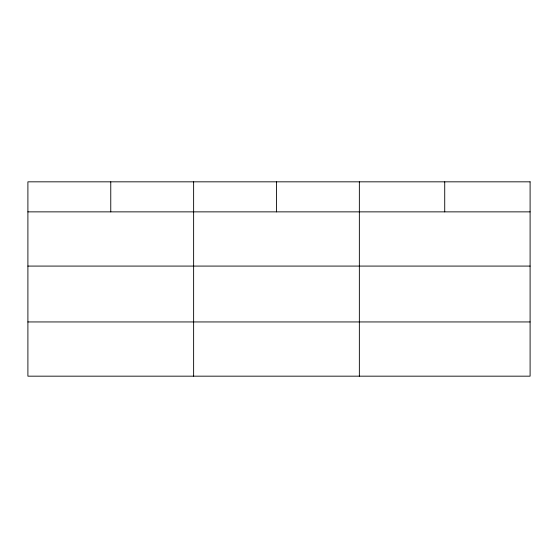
<?xml version="1.0" encoding="UTF-8"?>
<svg xmlns="http://www.w3.org/2000/svg" width="558" height="558" viewBox="0 0 558 558"><rect width="100%" height="100%" fill="white"/><g stroke="black" fill="none" stroke-linecap="round" stroke-linejoin="round"><path stroke-width="0.84" d="M27.9 211.866L530.1 211.866M27.9 266.082L530.1 266.082M27.9 321.945L530.1 321.945M444.726 181.831L444.726 211.866M359.352 181.831L359.352 376.169M276.489 181.831L276.489 211.866M193.626 181.831L193.626 376.169M110.763 181.831L110.763 211.866M530.1 181.831L27.9 181.831L27.9 376.169L530.1 376.169L530.1 181.831"/></g></svg>
